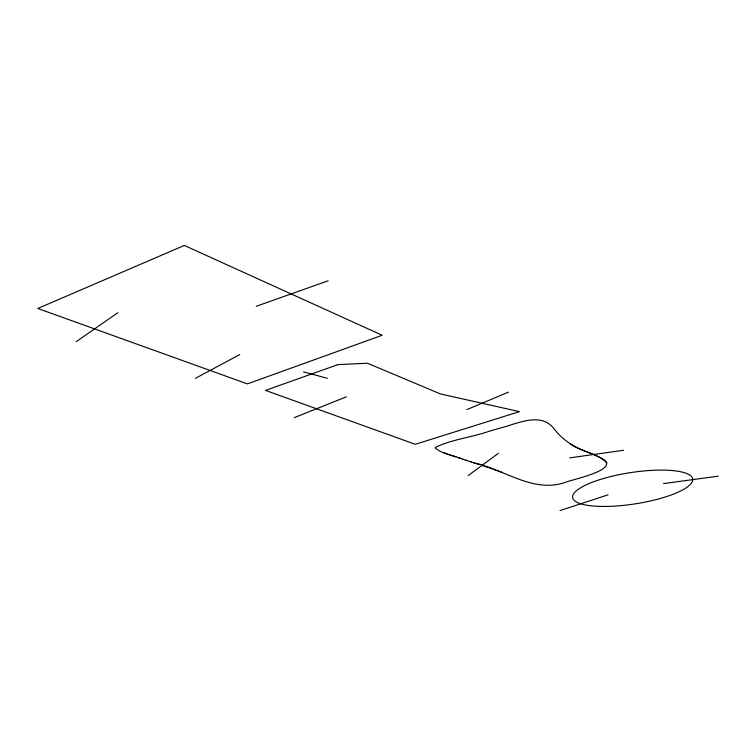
<?xml version="1.0" encoding="UTF-8"?>
<svg xmlns="http://www.w3.org/2000/svg" width="756" height="756" viewBox="0 0 756 756"><rect width="100%" height="100%" fill="white"/><g stroke="black" fill="none" stroke-linecap="round" stroke-linejoin="round"><path stroke-width="1.13" d="M468.153 475.581L498.421 453.288M76.224 341.636L117.86 312.691M195.426 378.312L239.765 354.573M466.925 409.591L508.476 392.147M294.178 417.681L346.399 396.815M256.237 306.293L328.104 280.807M560.007 510.555L608.06 494.84M569.74 457.871L623.587 450.283M663.56 483.594L718.2 476.176M303.562 371.895L327.386 378.302M470.78 461.821L474.759 463.116M465.838 460.206L471.12 461.935M463.258 459.365C454.091 455.49 442.95 454.375 435.163 448.034L435.163 447.533C451.568 439.378 471.186 437.526 488.669 431.43A440.172 174.23 -4.3 0 0 499.404 428.255C516.414 424.296 540.124 411.264 553.893 428.51C562.209 439.85 574.343 447.354 587.384 452.097M476.497 463.683L479.2 464.571M463.012 459.289L466.849 460.536M473.804 462.804C504.063 469.268 533.122 493.46 565.214 482.441C573.435 478.926 628.302 468.229 597.089 456.189M458.278 457.73L460.735 458.542M481.893 465.46L488.338 467.605M455.896 456.936L443.838 452.75M489.604 468.04L492.109 468.89M493.347 469.306L495.775 470.156M496.966 470.572L499.31 471.394M500.453 471.81L501.578 472.216M588.905 452.721L590.398 453.345M591.872 453.95L593.309 454.554M594.603 455.103L595.87 455.651M569.722 443.536C581.128 451.701 596.994 452.901 606.907 462.88M184.332 245.445L37.8 308.476L247.429 383.897L382.196 335.258L184.332 245.445M338.064 364.59L265.479 390.398L415.271 444.301L519.448 411.623L440.427 393.942L367.473 363.239L338.064 364.59M602.541 506.435A60.763 15.8 -8.8 0 0 692.742 479.635A60.763 15.8 -8.8 0 0 602.645 478.756A60.763 15.8 -8.8 0 0 602.541 506.435"/></g></svg>
